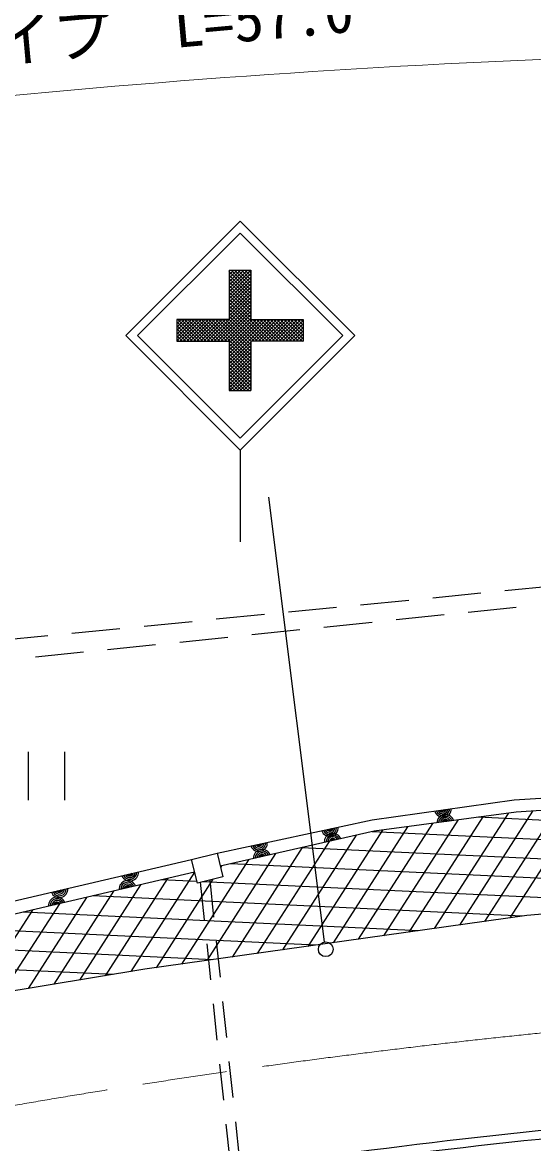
# Model space of a CAD drawing. Units: millimetres, scale not verified. Extents: x 40000 to 680000, y 20000 to 380000.
# Drawn here: x 216362 to 237510, y 306066 to 352401 of the extents above; entities that cross this region are included whole.
import ezdxf
from ezdxf.enums import TextEntityAlignment as Align

# ---------------------------------------------------------------- set-up
doc = ezdxf.new("R2010")
doc.units = ezdxf.units.MM
doc.header["$LTSCALE"] = 1000
doc.linetypes.add('CHAIN', pattern=[18.5, 12, -1.5, 3.5, -1.5])
for name, color, linetype, lineweight in [('M-BGD', 7, 'Continuous', 25), ('M-BMK', 2, 'CHAIN', 13), ('M-STR-HTXT', 7, 'Continuous', 13), ('M-STR-STRC', 7, 'Continuous', 25), ('M-STR-STRD', 7, 'Continuous', 25)]:
    doc.layers.add(name, color=color, linetype=linetype, lineweight=lineweight)
doc.styles.add('ＭＳ ゴシック', font='')
doc.styles.get('ＭＳ ゴシック').set_extended_font_data('MS Gothic')

msp = doc.modelspace()

# ---------------------------------------------------------------- hatches: boundary and pattern name
at = {"layer": 'M-STR-STRC'}
h = msp.add_hatch(dxfattribs=at)
h.set_pattern_fill('USER', color=256, style=0, pattern_type=2)
h.set_pattern_definition([(45, (224485, 340126), (-70.7107, 70.7107), []), (135, (224485, 340126), (-70.7107, -70.7107), [])])
h.paths.add_polyline_path([(222752, 340126), (224914, 340126), (224914, 342159), (225814, 342159), (225814, 340126), (227975, 340126), (227975, 339226), (225814, 339226), (225814, 337194), (224914, 337194), (224914, 339226), (222752, 339226)])

# ---------------------------------------------------------------- linework, layer by layer
at = {"layer": 'M-BGD'}
for p, q in [((236323, 328920), (238313, 329115)), ((230351, 328333), (232342, 328529)), ((233337, 328626), (235327, 328822)), ((227366, 328040), (229356, 328235)), ((236795, 328222), (234806, 328016)), ((221395, 327453), (223385, 327649)), ((224380, 327746), (226371, 327942)), ((230827, 327604), (228838, 327398)), ((233811, 327913), (231822, 327707)), ((218409, 327160), (220399, 327355)), ((227843, 327296), (225854, 327090)), ((215423, 326867), (217414, 327062)), ((221875, 326678), (219886, 326472)), ((224859, 326987), (222870, 326781)), ((218891, 326369), (216902, 326164)), ((216602, 322258), (216602, 320258)), ((218102, 322258), (218102, 320258)), ((237460, 319803), (234438, 315096)), ((238453, 319871), (235482, 315243)), ((239447, 319938), (236527, 315390)), ((233333, 319298), (230258, 314509)), ((234372, 319436), (231303, 314656)), ((235411, 319575), (232348, 314803)), ((236451, 319713), (233393, 314949)), ((254768, 318628), (235225, 319550)), ((230165, 318806), (227123, 314069)), ((231254, 319022), (228168, 314216)), ((232293, 319160), (229213, 314362)), ((253346, 317895), (230825, 318956)), ((229052, 318554), (226079, 313922)), ((226826, 318049), (223989, 313629)), ((227939, 318301), (225034, 313775)), ((251924, 317161), (227904, 318293)), ((225713, 317796), (222944, 313482)), ((224601, 317543), (224556, 317475)), ((249034, 316496), (224983, 317630)), ((222365, 317022), (219782, 312999)), ((223483, 317283), (220845, 313173)), ((224245, 316990), (221899, 313335)), ((223585, 316895), (222116, 316964)), ((224287, 315424), (224124, 316960)), ((220129, 316501), (217657, 312651)), ((221247, 316762), (218720, 312825)), ((223897, 315316), (223732, 316865)), ((242991, 315980), (223811, 316884)), ((219010, 316240), (216595, 312477)), ((237030, 315460), (219260, 316298)), ((216774, 315718), (214470, 312129)), ((217892, 315979), (215532, 312303)), ((232761, 314861), (216404, 315632)), ((228492, 314261), (213548, 314966)), ((224223, 313661), (210692, 314299)), ((224161, 312830), (224002, 314321)), ((224552, 312938), (224393, 314429)), ((220117, 313054), (207836, 313633)), ((224816, 310452), (224657, 311943)), ((224425, 310344), (224267, 311835)), ((224689, 307858), (224531, 309349)), ((225080, 307966), (224922, 309457)), ((224954, 305372), (224795, 306863)), ((225345, 305480), (225186, 306971))]:
    msp.add_line(p, q, dxfattribs=at)
for points in [[(224413, 318065), (230828, 319439), (236705, 320273), (242849, 320664), (250270, 320449)], [(250278, 319741), (242831, 320167), (236794, 319758), (230917, 318977), (224543, 317530)], [(254768, 318628), (250954, 316660), (237229, 315488), (221427, 313269), (213081, 311902), (201594, 309540), (194381, 307679)], [(188485, 316921), (194907, 311173), (223364, 317811)], [(223487, 317284), (194548, 310534), (188144, 316540)]]:
    msp.add_lwpolyline(points, dxfattribs=at)
msp.add_lwpolyline([(223364, 317811), (224413, 318065), (224650, 317088), (223601, 316834)], close=True, dxfattribs=at)
for centre, radius, start, end in [((233759, 319910), 354, 196.879, 359.2842), ((233759, 319910), 283, 199.1031, 357.0602), ((233759, 319910), 212, 202.8494, 353.3139), ((233759, 319910), 142, 210.5611, 345.6021), ((233759, 319910), 100, 220.8788, 335.2845), ((233759, 319910), 100, 220.8788, 335.2845), ((233863, 319314), 354, 16.3694, 178.7746), ((233863, 319314), 283, 18.5934, 176.5505), ((233863, 319314), 212, 22.3397, 172.8042), ((233863, 319314), 142, 30.0515, 165.0925), ((233863, 319314), 100, 40.3691, 154.7748), ((233863, 319314), 100, 40.3691, 154.7748), ((229076, 319119), 354, 200.8849, 3.29), ((229076, 319119), 283, 203.1089, 1.066), ((229205, 318533), 354, 21.5879, 183.993), ((229076, 319119), 212, 206.8552, 357.3197), ((229205, 318533), 283, 23.8119, 181.769), ((229076, 319119), 142, 214.5669, 349.6079), ((229076, 319119), 100, 224.8846, 339.2903), ((229076, 319119), 100, 224.8846, 339.2903), ((226143, 318491), 354, 200.8849, 3.29), ((226143, 318491), 283, 203.1089, 1.066), ((226143, 318491), 212, 206.8552, 357.3197), ((226143, 318491), 142, 214.5669, 349.6079), ((226143, 318491), 100, 224.8846, 339.2903), ((226143, 318491), 100, 224.8846, 339.2903), ((229205, 318533), 212, 27.5582, 178.0227), ((229205, 318533), 142, 35.27, 170.3109), ((229205, 318533), 100, 45.5876, 159.9933), ((229205, 318533), 100, 45.5876, 159.9933), ((226279, 317869), 354, 21.5879, 183.993), ((226279, 317869), 283, 23.8119, 181.769), ((226279, 317869), 212, 27.5582, 178.0227), ((226279, 317869), 142, 35.27, 170.3109), ((226279, 317869), 100, 45.5876, 159.9933), ((226279, 317869), 100, 45.5876, 159.9933), ((220716, 316582), 354, 21.9275, 184.3327), ((220809, 317271), 354, 201.9275, 4.3327), ((220809, 317271), 283, 204.1516, 2.1087), ((220809, 317271), 212, 207.8979, 358.3623), ((220809, 317271), 142, 215.6096, 350.6506), ((220809, 317271), 100, 225.9273, 340.3329), ((220809, 317271), 100, 225.9273, 340.3329), ((217888, 316589), 354, 201.9275, 4.3327), ((217888, 316589), 283, 204.1516, 2.1087), ((217888, 316589), 212, 207.8979, 358.3623), ((217888, 316589), 142, 215.6096, 350.6506), ((217888, 316589), 100, 225.9273, 340.3329), ((217888, 316589), 100, 225.9273, 340.3329), ((220716, 316582), 283, 24.1516, 182.1087), ((220716, 316582), 212, 27.8979, 178.3623), ((220716, 316582), 142, 35.6096, 170.6506), ((220716, 316582), 100, 45.9273, 160.333), ((220716, 316582), 100, 45.9273, 160.333), ((217794, 315901), 354, 21.9275, 184.3327), ((217794, 315901), 283, 24.1516, 182.1087), ((217794, 315901), 212, 27.8979, 178.3623), ((217794, 315901), 142, 35.6096, 170.6506), ((217794, 315901), 100, 45.9273, 160.333), ((217794, 315901), 100, 45.9273, 160.333)]:
    msp.add_arc(centre, radius, start, end, dxfattribs=at)
at = {"layer": 'M-BMK'}
msp.add_arc((269144, 1775), 310446, 92.3042, 110.38052, dxfattribs=at)
at = {"layer": 'M-STR-HTXT'}
msp.add_arc((254936, -63190), 414412, 91.15713, 99.2197, dxfattribs=at)
at = {"layer": 'M-STR-STRC'}
for p, q in [((220635, 339456), (225373, 344193)), ((225373, 344193), (230110, 339456)), ((221130, 339456), (225373, 343698)), ((225373, 343698), (229616, 339456)), ((224914, 342159), (225814, 342159)), ((224914, 342159), (224914, 340126)), ((225814, 342159), (225814, 340126)), ((224914, 340126), (222752, 340126)), ((222752, 340126), (222752, 339226)), ((220635, 339456), (225373, 334718)), ((221130, 339456), (225373, 335213)), ((222752, 339226), (224914, 339226)), ((224914, 339226), (224914, 337194)), ((225373, 335213), (229616, 339456)), ((225373, 334718), (230110, 339456)), ((225814, 339226), (225814, 337194)), ((224914, 337194), (225814, 337194)), ((225373, 334718), (225373, 330930)), ((228859, 314398), (226563, 332777))]:
    msp.add_line(p, q, dxfattribs=at)
msp.add_lwpolyline([(225814, 340126), (227975, 340126), (227975, 339226), (225814, 339226)], dxfattribs=at)
msp.add_circle((228913, 314097), 305, dxfattribs=at)
at = {"layer": 'M-STR-STRD'}
for radius in [271203, 270849]:
    msp.add_arc((265656, 36833), radius, 91.11339, 99.65262, dxfattribs=at)

# ---------------------------------------------------------------- texts
at = {"layer": 'M-STR-HTXT', "style": 'ＭＳ ゴシック'}
msp.add_text('ガードパイプ  L=57.0', height=1833, rotation=5.188, dxfattribs=at).set_placement((217757, 350349), align=Align.BOTTOM_CENTER)

doc.saveas('drawing.dxf')
